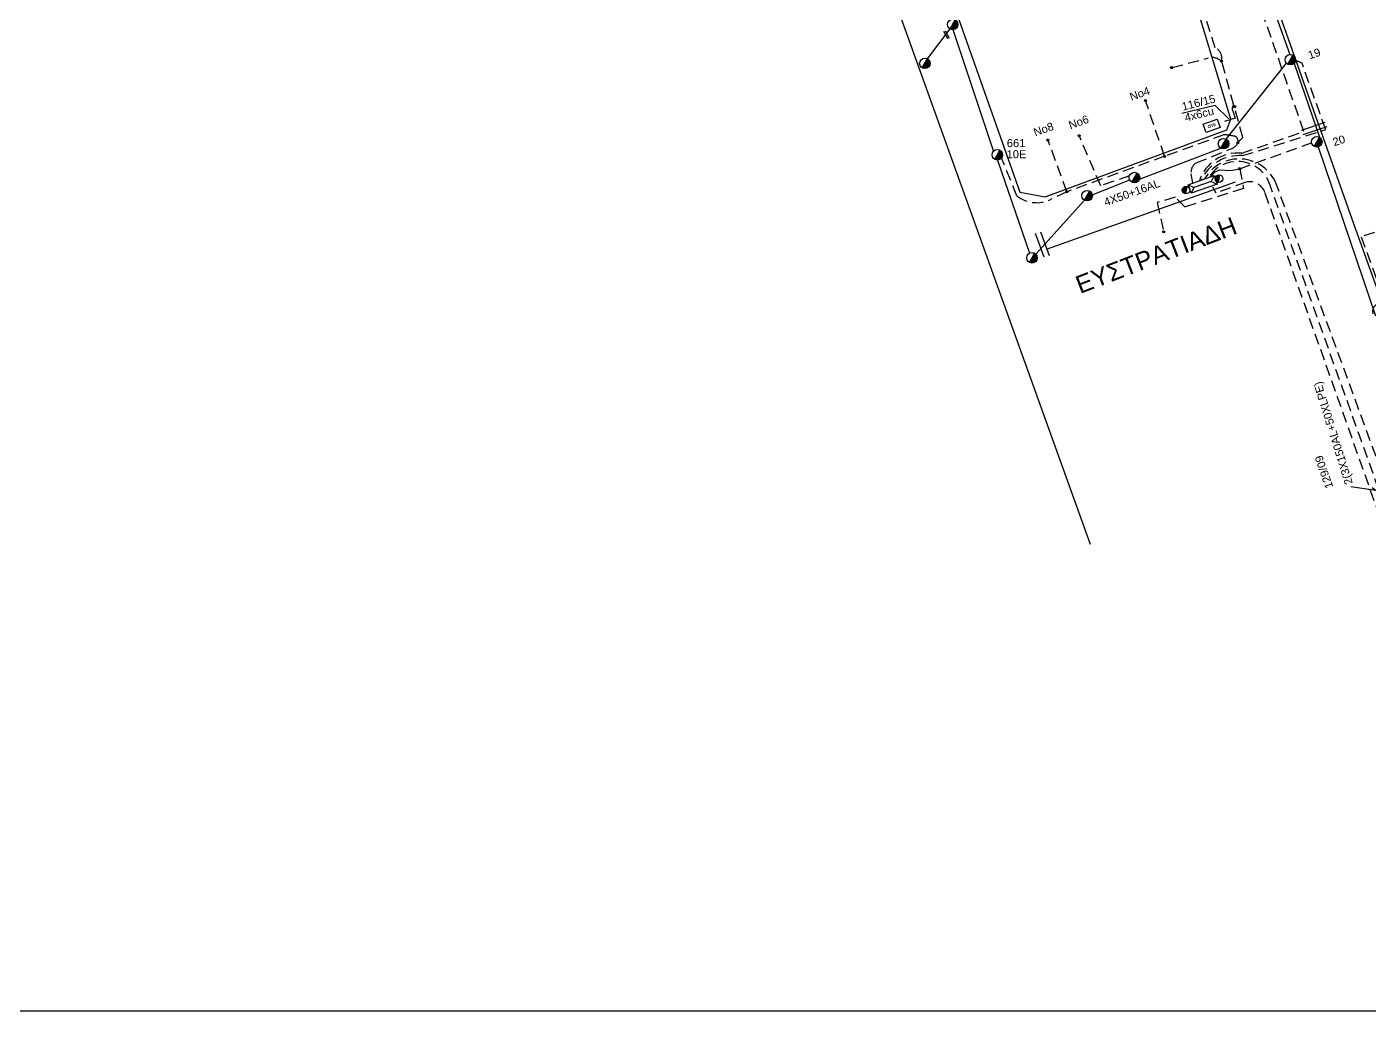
# Model space of a CAD drawing. Header units: millimetres. Extents: x 8791 to 11104, y 1833 to 2902.
# Drawn here: x 9785.7 to 10094, y 1855.7 to 2081.7 of the extents above; entities that cross this region are included whole.
import ezdxf
from ezdxf.enums import TextEntityAlignment as Align

# ---------------------------------------------------------------- set-up
doc = ezdxf.new("R2010")
doc.units = ezdxf.units.MM
doc.linetypes.add('DASHED', pattern=[19.05, 12.7, -6.35])
for name, color, linetype in [('Pillar OTE', 7, 'Continuous'), ('Γέφυρες Εναερίου Δικτύου', 7, 'Continuous'), ('Γυμνά εναέρια ΧΤ και ΦΟΠ (3Φ)   4x50+16AL', 7, 'Continuous'), ('Επιγραφές - Σχήματα', 7, 'Continuous'), ('Καλώδια ΧΤ   3x150AL+50CU', 7, 'DASHED'), ('Καλώδια ΧΤ   3x150AL+50XLPE', 7, 'DASHED'), ('Καλώδια ΧΤ   3x95+35CU', 7, 'DASHED'), ('Μηχανική τομή', 7, 'Continuous'), ('Στύλος ΦΜ', 7, 'Continuous'), ('Στύλος ΦΜ @ 1', 7, 'Continuous'), ('Συνδέσεις', 7, 'Continuous'), ('Συνεστραμμένα ΧΤ   3x70+54.6+25AL', 7, 'SYN_LINE'), ('Τομή', 7, 'Continuous'), ('Υποσταθμός εναέριος 2 στύλων', 7, 'Continuous'), ('Υποσταθμός πόλεως', 7, 'Continuous'), ('Υπόβαθρο ΔΕΗ', 7, 'Continuous'), ('Υπόγεια καλώδια Παροχών ΧΤ   4x50AL', 7, 'DASHED'), ('Υπόγεια καλώδια Παροχών ΧΤ   4x6', 7, 'DASHED')]:
    doc.layers.add(name, color=color, linetype=linetype)
doc.layers.get('0').off()
doc.styles.add('ar', font='ARIAL.TTF')
doc.styles.get("Standard").update_dxf_attribs({"font": 'ARIAL.TTF'})
doc.linetypes.add('SYN_LINE', pattern='A,0.5,-0.0001,["/\\/\\/\\/",Standard,S=0.1,R=0,X=0,Y=-0.05],-0.25', length=0.7501)
doc.dimstyles.new('ISO-25', dxfattribs={"dimtxt": 2.5, "dimasz": 2.5, "dimexe": 1.25, "dimexo": 0.625, "dimtad": 1, "dimtxsty": 'Standard', "dimcen": 2.5, "dimadec": 0, "dimazin": 0, "dimtfac": 1, "dimtmove": 0, "dimatfit": 3, "dimfxl": 1, "dimarcsym": 0})

# ---------------------------------------------------------------- blocks, each defined once
blk = doc.blocks.new('ΥΠΑΡΧΩΝ ΤΣΙΜΕΝΤΕΝΙΟΣ ΣΤΥΛΟΣ')
at = {"layer": 'Στύλος ΦΜ'}
blk.add_hatch(color=256, dxfattribs=at).paths.add_polyline_path([(-1.29, -2.28, 0.574793), (2.62, 0, 0.268822), (1.3, 2.27)])
blk.add_line((-1.29, -2.28), (1.3, 2.27), dxfattribs=at)
blk.add_circle((0, 0), 2.62, dxfattribs=at)
at = {"layer": 'Στύλος ΦΜ', "flags": 4}
for tag, p in [('ΤΥΠΟΣ', (-4.91, 3.03)), ('ΑΡΙΘΜΟΣ', (-4.68, 8.05))]:
    blk.add_attdef(tag, p, '', height=4, dxfattribs=at)
blk = doc.blocks.new('ΥΠΟΣΤΑΘΜΟΣ ΕΝΑΕΡΙΟΣ ΕΠΙ 2 ΣΤΥΛΩΝ')
at = {"layer": 'Υποσταθμός εναέριος 2 στύλων', "linetype": 'Continuous'}
for points in [[(-11.97, -2.11, 0.574793), (-8.45, -0.07, 0.268822), (-9.64, 1.98)], [(9.68, -2.15, 0.574793), (13.19, -0.1, 0.268822), (12.01, 1.95)]]:
    blk.add_hatch(color=256, dxfattribs=at).paths.add_polyline_path(points)
for p, q in [((-11.97, -2.11), (-9.64, 1.98)), ((9.68, -2.15), (12.01, 1.95))]:
    blk.add_line(p, q, dxfattribs=at)
for centre in [(-10.81, -0.07), (10.84, -0.1)]:
    blk.add_circle(centre, 2.36, dxfattribs=at)
at = {"layer": 'Υποσταθμός πόλεως', "linetype": 'Continuous', "ltscale": 40}
blk.add_lwpolyline([(-8.57, 2.82), (8.57, 2.82), (8.57, -2.82), (-8.57, -2.82)], close=True, dxfattribs=at)
for points in [[(-5.75, 0), (-8.57, 2.82)], [(-8.57, -2.82), (-5.75, 0)], [(-5.75, 0), (5.75, 0)], [(5.75, 0), (8.57, 2.82)], [(8.57, -2.82), (5.75, 0)]]:
    blk.add_lwpolyline(points, dxfattribs=at)
at = {"layer": 'Υποσταθμός εναέριος 2 στύλων', "ltscale": 40, "flags": 1}
for tag, p in [('ΜΕΤΑΣΧΗΜΑΤΙΣΜΟΣ', (14.09, 2.51)), ('ΙΣΧΥΣ', (14.07, -0.28)), ('ΑΡΙΘΜΟΣ', (14.19, -3))]:
    blk.add_attdef(tag, p, '', height=1.8, dxfattribs=at)
blk = doc.blocks.new('ΤΟΜΗ')
at = {"layer": 'Τομή', "ltscale": 40}
for p, q in [((-5.68, 0), (5.68, 0)), ((5.68, -2.33), (-5.68, -2.33))]:
    blk.add_line(p, q, dxfattribs=at)
blk = doc.blocks.new('_ΣΥΝΔΕΣΗ')
at = {"layer": 'Συνδέσεις', "linetype": 'SYN_LINE', "ltscale": 40}
blk.add_hatch(color=256, dxfattribs=at).paths.add_polyline_path([(0.5, -0.01, 1), (-0.5, -0.01, 1)])
at = {"layer": 'Συνδέσεις'}
blk.add_circle((0, -0.01), 0.5, dxfattribs=at)
blk = doc.blocks.new('ΜΗΧΑΝΙΚΗ ΤΟΜΗ')
at = {"layer": 'Μηχανική τομή', "ltscale": 40}
for p, q in [((-1.89, 0.78), (1.89, 0.78)), ((1.89, 0), (-1.89, 0))]:
    blk.add_line(p, q, dxfattribs=at)
blk = doc.blocks.new('PILLAR ΟΤΕ')
at = {"layer": 'Pillar OTE', "ltscale": 40}
blk.add_lwpolyline([(-3.31, 2.02), (3.39, 2.02), (3.39, -1.99), (-3.31, -1.99)], close=True, dxfattribs=at)
at = {"layer": 'Pillar OTE', "insert": (-1.81, 0.71), "char_height": 1.3575, "width": 109.961, "attachment_point": 1}
blk.add_mtext('{\\fArial|b1|i0|c161|p34;OTE}', dxfattribs=at)
blk = doc.blocks.new('TSONTA XT1')
at = {"ltscale": 40}
h = blk.add_hatch(color=256, dxfattribs=at)
h.dxf.hatch_style = 1
h.paths.add_polyline_path([(595.96, 2487.66), (597.07, 2488.77), (595.96, 2489.87), (594.85, 2488.77)])
blk.add_lwpolyline([(594.85, 2488.77), (595.96, 2489.87), (597.07, 2488.77), (595.96, 2487.66)], close=True, dxfattribs=at)

msp = doc.modelspace()

# ---------------------------------------------------------------- linework, layer by layer
at = {"layer": 'Γέφυρες Εναερίου Δικτύου', "color": 30, "linetype": 'DASHED', "ltscale": 0.2}
for points in [[(10063.81, 2055.15), (10064.97, 2056.36), (10060.14, 2073.72), (10060.16, 2074.54, 0.301411), (10058.65, 2076.94), (10051.74, 2098.33), (10040.34, 2094.45)], [(10048.73, 2072.4), (10057.07, 2074.6, -0.275522), (10060.14, 2073.72, 0.43315)], [(10053.49, 2045.87), (10053.11, 2048.01, -0.313672), (10054.26, 2050.49), (10062.44, 2053.77, 0.20435), (10063.81, 2055.15, 0.468941), (10063.01, 2056.64, 0.027746), (10060.64, 2056.98), (10047, 2052.02), (10024.56, 2043.85), (10020.8, 2042.07, -0.281132), (10013.1, 2042.9), (10009.55, 2051.63)]]:
    msp.add_lwpolyline(points, format="xyb", dxfattribs=at)
at = {"layer": 'Γέφυρες Εναερίου Δικτύου', "ltscale": 20}
msp.add_lwpolyline([(9992.54, 2074.39), (9997.75, 2081.26)], dxfattribs=at)
at = {"layer": 'Γέφυρες Εναερίου Δικτύου', "color": 85, "linetype": 'DASHED', "ltscale": 0.2}
msp.add_lwpolyline([(10055.38, 2046.54, -0.310362), (10064.91, 2052.16), (10084, 2058.14), (10078.57, 2073.37)], format="xyb", dxfattribs=at)
at = {"layer": 'Γέφυρες Εναερίου Δικτύου', "color": 30, "linetype": 'DASHED', "ltscale": 0.2}
for points in [[(10047, 2052.02), (10042.64, 2064.84)], [(10038.94, 2047.51), (10032.33, 2045.25), (10027.38, 2056.76)], [(10024.56, 2043.85), (10020.22, 2055.76)]]:
    msp.add_lwpolyline(points, dxfattribs=at)
at = {"layer": 'Γέφυρες Εναερίου Δικτύου', "color": 6, "linetype": 'DASHED', "ltscale": 0.2}
for points in [[(10064.25, 2049.17), (10080.78, 2055.13)], [(10057.47, 2047.27), (10058.65, 2048.45), (10059.62, 2048.94), (10062.18, 2048.77), (10064.25, 2049.17), (10065.12, 2044.59), (10051.7, 2040.37), (10049.4, 2042.62), (10045.27, 2041.39), (10046.8, 2034.68)]]:
    msp.add_lwpolyline(points, dxfattribs=at)
at = {"layer": 'Γυμνά εναέρια ΧΤ και ΦΟΠ (3Φ)   4x50+16AL', "color": 30}
for points in [[(9998.34, 2081.1), (10007.68, 2053.14)], [(10061.15, 2055.95), (10074.98, 2073.41)], [(10041.22, 2046.75), (10059.96, 2053.86)], [(10008.6, 2051.16), (10015.97, 2029.75)], [(10030.4, 2043.2), (10039.02, 2046.58)], [(10017.45, 2029.51), (10028.63, 2041.93)]]:
    msp.add_lwpolyline(points, dxfattribs=at)
at = {"layer": 'Γυμνά εναέρια ΧΤ και ΦΟΠ (3Φ)   4x50+16AL', "color": 6, "ltscale": 20}
msp.add_lwpolyline([(10082.29, 2054.19), (10095.48, 2015.37)], dxfattribs=at)
at = {"layer": 'Επιγραφές - Σχήματα'}
msp.add_lwpolyline([(10868.02, 2888.59), (10868.02, 1855.69), (8827.98, 1855.69), (8827.98, 2890.56)], dxfattribs=at)
at = {"layer": 'Επιγραφές - Σχήματα', "ltscale": 20}
msp.add_lwpolyline([(10089.76, 1976.21), (10100.71, 1974.58), (10100.71, 1974.58), (10100.68, 1974.25), (10095.89, 1974.97), (10094.64, 1975.88)], dxfattribs=at)
at = {"layer": 'Επιγραφές - Σχήματα', "color": 85, "linetype": 'DASHED', "ltscale": 0.2}
msp.add_arc((10076.62, 2070.37), 3.58, 56.8916, 82.7961, dxfattribs=at)
at = {"layer": 'Καλώδια ΧΤ   3x150AL+50CU', "color": 1, "ltscale": 0.2}
msp.add_lwpolyline([(10055, 2046.4, -0.35386), (10064.72, 2052.71), (10079, 2057.74), (10045.26, 2154.23), (10045.27, 2154.24)], format="xyb", dxfattribs=at)
at = {"layer": 'Καλώδια ΧΤ   3x150AL+50XLPE', "color": 151, "ltscale": 0.2}
msp.add_lwpolyline([(10128.6, 1949.62), (10124.06, 1947.98), (10109.98, 1943.74), (10072.63, 2045.69, 0.624502), (10056.18, 2046.82)], format="xyb", dxfattribs=at)
at = {"layer": 'Καλώδια ΧΤ   3x150AL+50XLPE', "color": 133, "ltscale": 0.2}
msp.add_lwpolyline([(10134.52, 1949.11), (10139.08, 1950.34), (10140.09, 1948.58), (10108.99, 1939.7), (10071.41, 2044.84, 0.662977), (10057.13, 2047.15, 0.219956)], format="xyb", dxfattribs=at)
at = {"layer": 'Καλώδια ΧΤ   3x150AL+50XLPE', "color": 27, "ltscale": 0.2}
msp.add_lwpolyline([(10129.37, 1947.36), (10106.62, 1940.58), (10070.06, 2043.69, 0.379793), (10065.71, 2046.09), (10058.82, 2043.55), (10058.08, 2044.9)], format="xyb", dxfattribs=at)
at = {"layer": 'Καλώδια ΧΤ   3x95+35CU', "ltscale": 0.2}
msp.add_lwpolyline([(10106.12, 2037.79), (10092.12, 2033.55), (10097.44, 2019.09), (10095.71, 2018.03, 0.475025), (10095.3, 2015.03, 1.380783)], format="xyb", dxfattribs=at)
at = {"layer": 'Συνεστραμμένα ΧΤ   3x70+54.6+25AL', "color": 85, "ltscale": 20}
for points in [[(10067.07, 2099.72), (10075.75, 2075.39)], [(10076.74, 2073.34), (10082.56, 2056.39)]]:
    msp.add_lwpolyline(points, dxfattribs=at)
at = {"layer": 'Υπόβαθρο ΔΕΗ'}
for points in [[(10101, 2247.17), (10027.38, 2216.8), (10058.54, 2126.7), (10090.46, 2036.38), (10121.12, 1951.26), (10191.95, 1974.76), (10195.38, 1982.26), (10169.33, 2055.19), (10140.57, 2134.85), (10101, 2247.17)], [(10011.3, 2210.16), (9965.52, 2191.61), (9963.61, 2186.4), (9996.18, 2093.66), (10013.75, 2043.76), (10019.6, 2042.74), (10061.3, 2058.12), (10062.19, 2060.53), (10049.09, 2104.08), (10011.3, 2210.16)], [(9949.77, 2185.89), (9982.46, 2094.98), (10029.95, 1962.94)], [(10058.65, 2063.67), (10050.93, 2061.88)], [(10019.92, 2030.7), (10063.31, 2046.15)]]:
    msp.add_lwpolyline(points, dxfattribs=at)
at = {"layer": 'Υπόγεια καλώδια Παροχών ΧΤ   4x6', "color": 30, "linetype": 'DASHED', "ltscale": 0.2}
msp.add_lwpolyline([(10062.67, 2063.34, 0.398386), (10062.67, 2062.48), (10063.2, 2060.74), (10059.46, 2059.61)], format="xyb", dxfattribs=at)

# ---------------------------------------------------------------- block references
at = {"layer": 'Pillar OTE', "xscale": 0.5104822389464276, "yscale": 0.5104822389464276, "zscale": 0.5104822389464276, "rotation": 20.10339646325525}
msp.add_blockref('PILLAR ΟΤΕ', (10057.79, 2059.01), dxfattribs=at)
at = {"layer": 'Μηχανική τομή', "xscale": 0.5104822389465636, "yscale": 0.5104822389465636, "zscale": 0.5104822389465636, "rotation": 298.6929187798078}
msp.add_blockref('ΜΗΧΑΝΙΚΗ ΤΟΜΗ', (9996.74, 2079.81), dxfattribs=at)
at = {"layer": 'Στύλος ΦΜ @ 1', "ltscale": 40, "xscale": 0.4594340150515993, "yscale": 0.4594340150515993, "zscale": 0.4594340150515993}
for p in [(9998.35, 2082.3), (10075.89, 2074.19), (9991.95, 2073.35), (10081.96, 2055.35), (10060.55, 2054.91), (10040.08, 2047.14), (10029.22, 2042.97), (10016.56, 2028.7)]:
    msp.add_blockref('ΥΠΑΡΧΩΝ ΤΣΙΜΕΝΤΕΝΙΟΣ ΣΤΥΛΟΣ', p, dxfattribs=at)
at = {"layer": 'Στύλος ΦΜ @ 1', "ltscale": 40}
ref = msp.add_blockref('ΥΠΑΡΧΩΝ ΤΣΙΜΕΝΤΕΝΙΟΣ ΣΤΥΛΟΣ', (10008.6, 2052.36), dxfattribs=dict(at, xscale=0.4594340150515993, yscale=0.4594340150515993, zscale=0.4594340150515993))
ref.add_attrib('ΤΥΠΟΣ', '10Ε', (10010.71, 2051.58), dxfattribs={"layer": 'Στύλος ΦΜ', "height": 1.838, "flags": 4})
ref.add_attrib('ΑΡΙΘΜΟΣ', '661', (10010.77, 2054.12), dxfattribs={"layer": 'Στύλος ΦΜ', "height": 1.838, "flags": 4})
at = {"layer": 'Συνδέσεις', "xscale": 0.4594340150518314, "yscale": 0.4594340150518314, "zscale": 0.4594340150518314}
for p in [(10048.63, 2072.38), (10060.1, 2073.84), (10042.64, 2064.84), (10027.38, 2056.75), (10020.22, 2055.76), (10063.81, 2055.14), (10047, 2052.01), (10064.25, 2049.17), (10024.56, 2043.85), (10046.8, 2034.67)]:
    msp.add_blockref('_ΣΥΝΔΕΣΗ', p, dxfattribs=at)
at = {"layer": 'Συνδέσεις', "xscale": 0.3139654479940124, "yscale": 0.3139654479940124, "zscale": 0.3139654479940124, "rotation": 16.65578523376723}
msp.add_blockref('TSONTA XT1', (10107.7, 1261.21), dxfattribs=at)
at = {"layer": 'Τομή'}
for p, xscale, yscale, zscale, rotation in [((10081.16, 2058.97), 0.5104822389463856, 0.5104822389463856, 0.5104822389463856, 18.48562136301108), ((10018.38, 2031.55), 0.5104822389463983, 0.5104822389463983, 0.5104822389463983, 110.0791724432544)]:
    msp.add_blockref('ΤΟΜΗ', p, dxfattribs=dict(at, xscale=xscale, yscale=yscale, zscale=zscale, rotation=rotation))
at = {"layer": 'Υποσταθμός εναέριος 2 στύλων', "xscale": 0.3703529620607888, "yscale": 0.3703529620607888, "zscale": 0.3703529620607888, "rotation": 199.3426589017888}
msp.add_blockref('ΥΠΟΣΤΑΘΜΟΣ ΕΝΑΕΡΙΟΣ ΕΠΙ 2 ΣΤΥΛΩΝ', (10055.73, 2045.55), dxfattribs=at)

# ---------------------------------------------------------------- texts
at = {"layer": 'Γυμνά εναέρια ΧΤ και ΦΟΠ (3Φ)   4x50+16AL', "ltscale": 20}
msp.add_text('4X50+16AL', height=1.838, rotation=19.7391, dxfattribs=at).set_placement((10039.5, 2043.68), align=Align.MIDDLE)
at = {"layer": 'Επιγραφές - Σχήματα', "ltscale": 20, "attachment_point": 1, "style": 'ar'}
for s, insert, char_height, width, rotation in [('19', (10079.73, 2076.02), 1.838, 7.5996, 18.3623), ('Νο4', (10038.77, 2066.46), 1.838, 19.788, 19.7129), ('Νο8', (10016.68, 2058.31), 1.838, 19.788, 19.7129), ('Νο6', (10024.74, 2059.95), 1.838, 19.788, 19.7129), ('20', (10085.39, 2056.06), 1.838, 7.5996, 18.3623), ('ΕΥΣΤΡΑΤΙΑΔΗ', (10026.11, 2024.19), 4.0839, 37.4993, 21.0536), ('129/09', (10084.03, 1975.49), 1.838, 7.5996, 109.3374)]:
    msp.add_mtext(s, dxfattribs=dict(at, insert=insert, char_height=char_height, width=width, rotation=rotation))
at = {"layer": 'Καλώδια ΧΤ   3x150AL+50XLPE', "ltscale": 0.2}
msp.add_text('2(3X150AL+50XLPE)', height=1.8377, rotation=107.3047, dxfattribs=at).set_placement((10085.93, 1988.49), align=Align.MIDDLE)
at = {"layer": 'Υπόγεια καλώδια Παροχών ΧΤ   4x50AL', "color": 7, "ltscale": 0.2, "char_height": 1.838, "width": 1.8, "attachment_point": 1, "rotation": 14.2969}
for s, insert in [('116/15', (10050.77, 2064.28)), ('4x6cu', (10051.41, 2061.73))]:
    msp.add_mtext(s, dxfattribs=dict(at, insert=insert))

# ---------------------------------------------------------------- leaders
at = {"layer": 'Επιγραφές - Σχήματα', "ltscale": 40}
msp.add_leader([(10061.79, 2060.59), (10058.65, 2063.67)], dimstyle='ISO-25', override={"dimasz": 1, "dimtad": 0}, dxfattribs=at)

doc.saveas('drawing.dxf')
